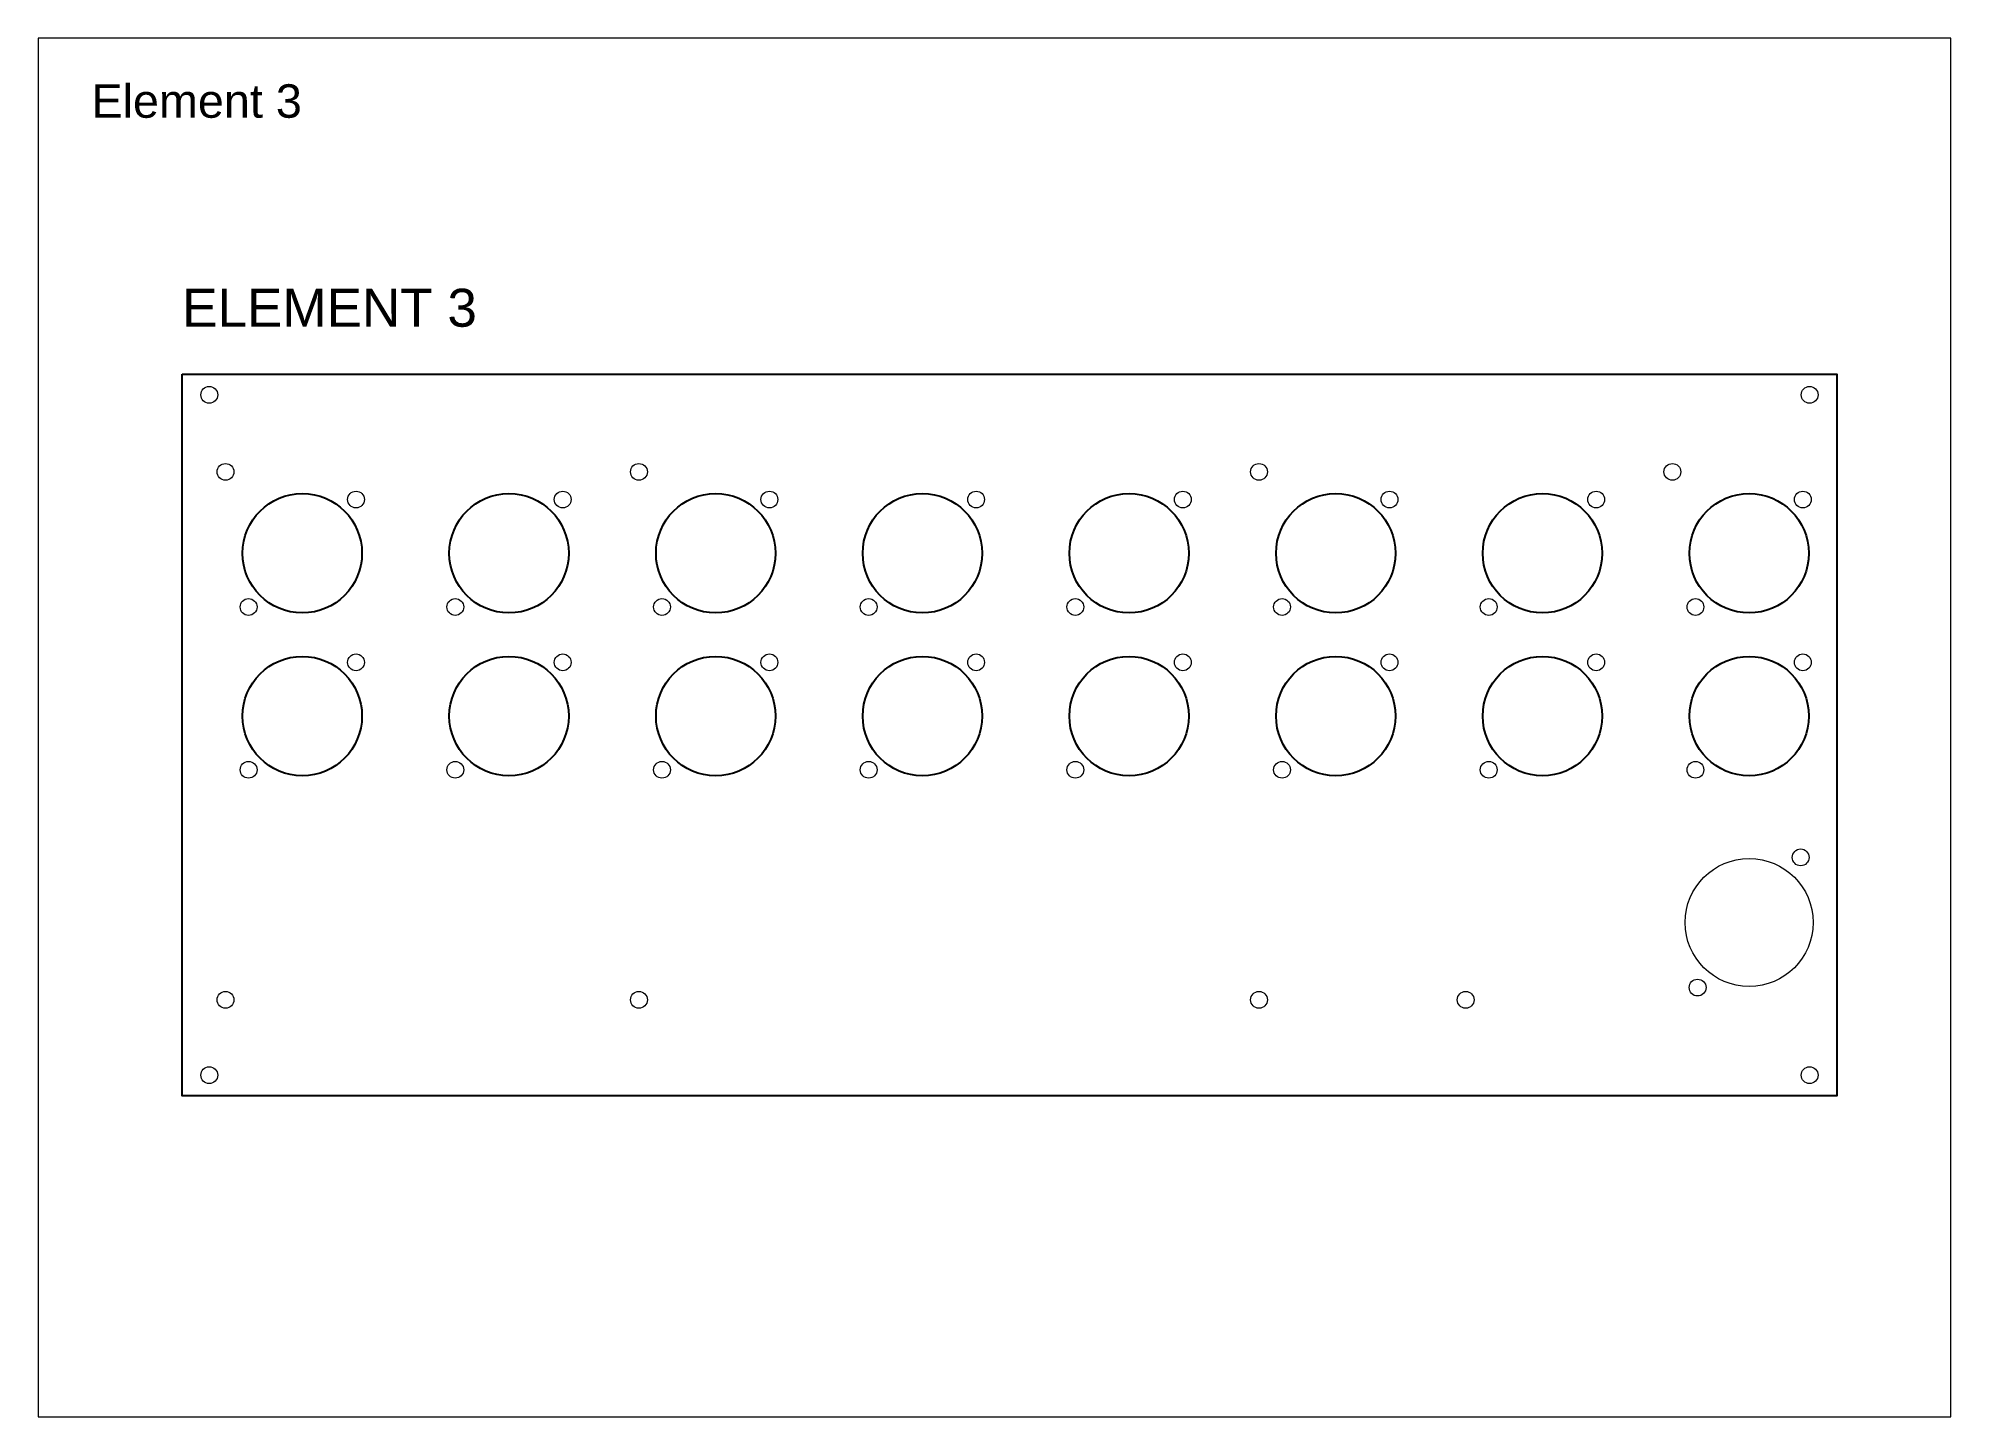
# Paper-space layout 'Element 3' of a CAD drawing. Header units: millimetres. Extents: x -1 to 285, y -1 to 205.
# The model-space entities are those that its viewports show. They can reach past a viewport. Long polylines and large blocks are cut down to what shows.
import ezdxf

# ---------------------------------------------------------------- set-up
doc = ezdxf.new("R2010")
doc.units = ezdxf.units.MM
doc.layers.get('0').update_dxf_attribs({"lineweight": 5})
doc.layers.add('Opis', color=122, linetype='Continuous')
doc.styles.get("Standard").update_dxf_attribs({"font": 'Arial Regular.ttf'})

msp = doc.modelspace()

# ---------------------------------------------------------------- linework, layer by layer
at = {"lineweight": -3}
msp.add_lwpolyline([(0, 133), (305, 133), (305, 0), (0, 0)], close=True, dxfattribs=at)
for centre, radius in [((5, 129.2), 1.55), ((300, 129.2), 1.55), ((8, 115), 1.55), ((84.2, 115), 1.55), ((198.5, 115), 1.55), ((274.7, 115), 1.55), ((32.05, 109.9), 1.55), ((70.15, 109.9), 1.55), ((108.25, 109.9), 1.55), ((146.35, 109.9), 1.55), ((184.45, 109.9), 1.55), ((222.55, 109.9), 1.55), ((260.65, 109.9), 1.55), ((298.75, 109.9), 1.55), ((12.25, 90.1), 1.55), ((50.35, 90.1), 1.55), ((88.45, 90.1), 1.55), ((126.55, 90.1), 1.55), ((164.65, 90.1), 1.55), ((202.75, 90.1), 1.55), ((240.85, 90.1), 1.55), ((278.95, 90.1), 1.55), ((32.05, 79.9), 1.55), ((70.15, 79.9), 1.55), ((108.25, 79.9), 1.55), ((146.35, 79.9), 1.55), ((184.45, 79.9), 1.55), ((222.55, 79.9), 1.55), ((260.65, 79.9), 1.55), ((298.75, 79.9), 1.55), ((12.25, 60.1), 1.55), ((50.35, 60.1), 1.55), ((88.45, 60.1), 1.55), ((126.55, 60.1), 1.55), ((164.65, 60.1), 1.55), ((202.75, 60.1), 1.55), ((240.85, 60.1), 1.55), ((278.95, 60.1), 1.55), ((288.85, 31.95), 11.8), ((298.35, 43.95), 1.55), ((279.35, 19.95), 1.55), ((8, 17.7), 1.55), ((84.2, 17.7), 1.55), ((198.5, 17.7), 1.55), ((236.6, 17.7), 1.55), ((5, 3.8), 1.55), ((300, 3.8), 1.55)]:
    msp.add_circle(centre, radius)
for centre in [(22.15, 100), (60.25, 100), (98.35, 100), (136.45, 100), (174.55, 100), (212.65, 100), (250.75, 100), (288.85, 100), (22.15, 70), (60.25, 70), (98.35, 70), (136.45, 70), (174.55, 70), (212.65, 70), (250.75, 70), (288.85, 70)]:
    msp.add_circle(centre, 11, dxfattribs=at)

# ---------------------------------------------------------------- texts
msp.add_text('ELEMENT 3', height=7).set_placement((0, 141.76))

psp = doc.layouts.new('Element 3')

# ---------------------------------------------------------------- texts
psp.add_text('Element 3', height=5).set_placement((7.02, 193.08))

# ---------------------------------------------------------------- viewports
at = {"layer": 'Opis', "view_target_point": (282.25, 108.23)}
psp.add_viewport(center=(141.95, 101.99), size=(285.73, 205.9357), view_center_point=(-132.5, -40.34), view_height=254.0858, dxfattribs=at)

doc.saveas('drawing.dxf')
